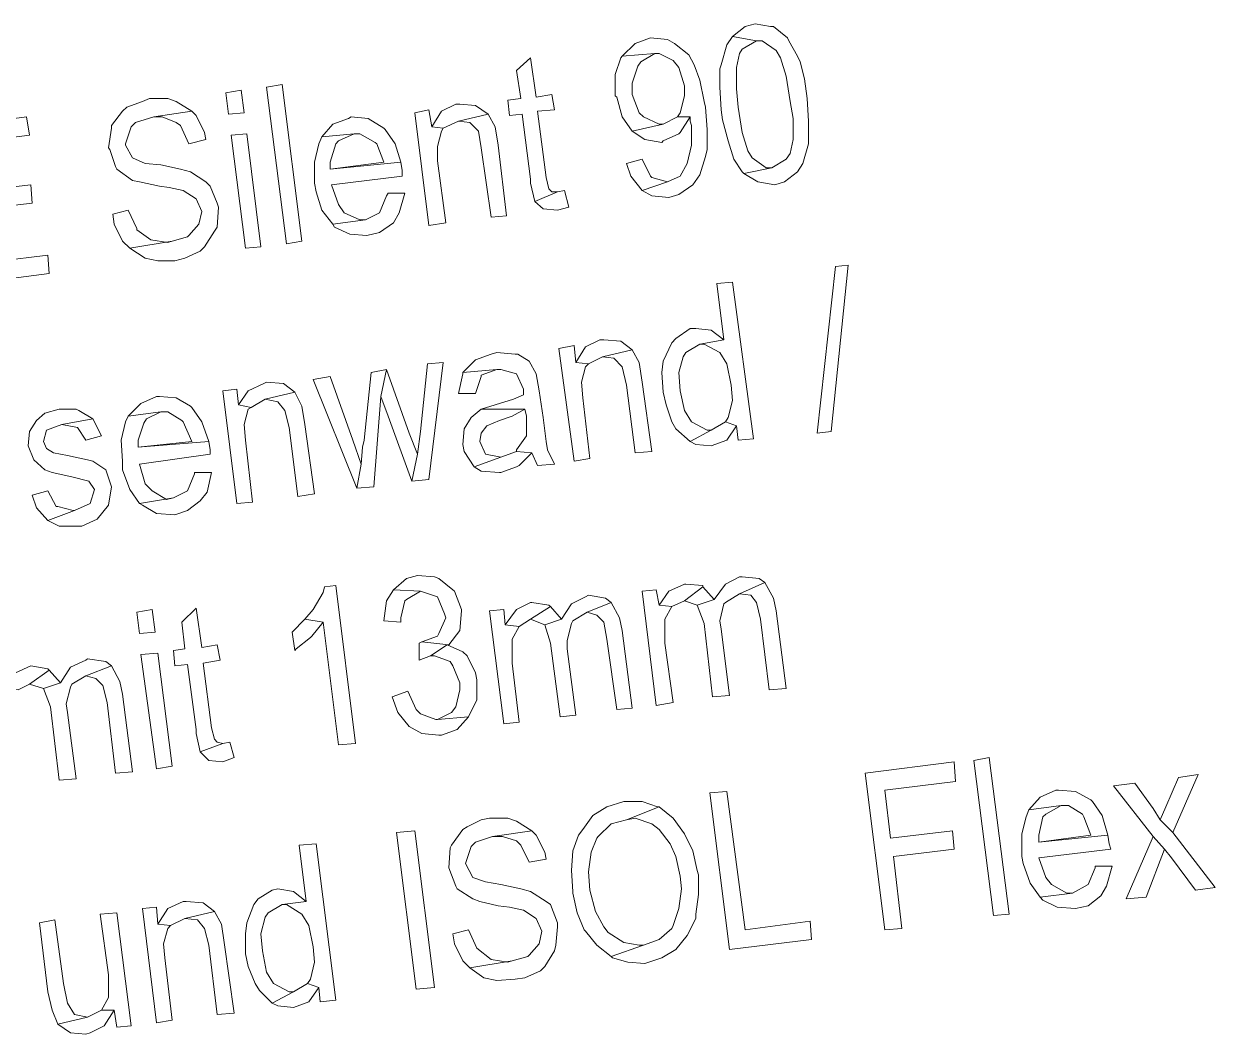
# Model space of a CAD drawing. Header units: metres. Extents: x 2713732.4 to 2713757.2, y 1226081.6 to 1226111.3.
# Drawn here: x 2713753.822 to 2713754.739, y 1226099.627 to 1226100.404 of the extents above; entities that cross this region are included whole.
import ezdxf

# ---------------------------------------------------------------- set-up
doc = ezdxf.new("R2010")
doc.units = ezdxf.units.M
doc.layers.add('einlagen_boden_erstes_og', color=7, linetype='Continuous', true_color=0x000000)

msp = doc.modelspace()

# ---------------------------------------------------------------- linework, layer by layer
at = {"layer": 'einlagen_boden_erstes_og', "color": 7, "lineweight": 0}
for points in [[(2713754.38443, 1226100.40445), (2713754.37683, 1226100.40228), (2713754.36705, 1226100.39467), (2713754.38552, 1226100.39141), (2713754.38986, 1226100.39141), (2713754.40072, 1226100.38381), (2713754.40398, 1226100.37838), (2713754.40833, 1226100.36426), (2713754.41159, 1226100.34471), (2713754.41376, 1226100.33167), (2713754.41376, 1226100.31538), (2713754.41159, 1226100.30452), (2713754.40833, 1226100.30017), (2713754.39746, 1226100.29365), (2713754.37574, 1226100.28931), (2713754.3866, 1226100.28279), (2713754.39964, 1226100.28062), (2713754.40724, 1226100.28279), (2713754.41702, 1226100.29039), (2713754.42136, 1226100.29691), (2713754.42571, 1226100.31212), (2713754.42571, 1226100.31538), (2713754.42571, 1226100.3295), (2713754.42462, 1226100.34688), (2713754.42245, 1226100.36209), (2713754.41919, 1226100.37512), (2713754.41702, 1226100.37947), (2713754.4105, 1226100.39141), (2713754.40941, 1226100.39359), (2713754.39855, 1226100.40228), (2713754.39638, 1226100.40228)], [(2713754.30405, 1226100.39359), (2713754.30405, 1226100.39359), (2713754.2921, 1226100.38924), (2713754.28232, 1226100.37947), (2713754.30731, 1226100.38164), (2713754.31057, 1226100.38164), (2713754.32143, 1226100.37621), (2713754.32577, 1226100.37078), (2713754.33012, 1226100.35665), (2713754.33012, 1226100.34905), (2713754.32686, 1226100.33602), (2713754.32469, 1226100.33276), (2713754.33446, 1226100.33276), (2713754.33446, 1226100.3295), (2713754.33555, 1226100.32624), (2713754.33555, 1226100.31103), (2713754.33229, 1226100.29691), (2713754.32686, 1226100.28714), (2713754.31708, 1226100.28279), (2713754.29753, 1226100.27627), (2713754.30513, 1226100.27193), (2713754.31817, 1226100.27084), (2713754.32577, 1226100.27301), (2713754.33664, 1226100.28062), (2713754.34207, 1226100.28822), (2713754.34641, 1226100.30234), (2713754.3475, 1226100.30777), (2713754.3475, 1226100.32298), (2713754.34641, 1226100.34036), (2713754.34533, 1226100.34471), (2713754.34207, 1226100.361), (2713754.33772, 1226100.37295), (2713754.33338, 1226100.38055), (2713754.32251, 1226100.38924), (2713754.31708, 1226100.3925)], [(2713754.36705, 1226100.39467), (2713754.36271, 1226100.38816), (2713754.35836, 1226100.37295), (2713754.35727, 1226100.36969), (2713754.35727, 1226100.35557), (2713754.35836, 1226100.33819), (2713754.35945, 1226100.33058), (2713754.36379, 1226100.31429), (2713754.36814, 1226100.30017), (2713754.37465, 1226100.29039), (2713754.37574, 1226100.28931), (2713754.39746, 1226100.29365), (2713754.39312, 1226100.29365), (2713754.38226, 1226100.30126), (2713754.379, 1226100.30669), (2713754.37465, 1226100.32081), (2713754.3714, 1226100.34036), (2713754.37031, 1226100.35448), (2713754.37031, 1226100.37078), (2713754.37248, 1226100.38164), (2713754.37465, 1226100.3849), (2713754.38552, 1226100.39141)], [(2713754.21172, 1226100.37838), (2713754.20086, 1226100.3686), (2713754.20412, 1226100.34688), (2713754.19434, 1226100.34579), (2713754.19543, 1226100.33384), (2713754.2052, 1226100.33493), (2713754.21172, 1226100.28496), (2713754.21172, 1226100.2817), (2713754.21498, 1226100.26758), (2713754.23236, 1226100.27519), (2713754.22801, 1226100.27519), (2713754.22584, 1226100.27736), (2713754.22367, 1226100.28605), (2713754.21715, 1226100.3371), (2713754.23018, 1226100.33819), (2713754.22801, 1226100.35014), (2713754.21606, 1226100.34796)], [(2713754.28232, 1226100.37947), (2713754.28124, 1226100.37838), (2713754.27689, 1226100.36534), (2713754.27689, 1226100.34905), (2713754.27798, 1226100.34796), (2713754.28232, 1226100.33276), (2713754.28993, 1226100.32189), (2713754.31382, 1226100.32733), (2713754.31057, 1226100.32733), (2713754.29862, 1226100.33276), (2713754.29536, 1226100.33602), (2713754.28993, 1226100.35014), (2713754.28993, 1226100.35883), (2713754.29427, 1226100.37186), (2713754.29644, 1226100.37512), (2713754.30731, 1226100.38164)], [(2713753.98904, 1226100.3534), (2713753.97709, 1226100.35122), (2713753.97926, 1226100.33493), (2713753.99121, 1226100.33602)], [(2713754.0238, 1226100.235), (2713754.00859, 1226100.35557), (2713754.02054, 1226100.35774), (2713754.03575, 1226100.23717), (2713754.0238, 1226100.235)], [(2713753.91844, 1226100.34688), (2713753.913, 1226100.34471), (2713753.90106, 1226100.34036), (2713753.8978, 1226100.3371), (2713753.88911, 1226100.32624), (2713753.88911, 1226100.32407), (2713753.88693, 1226100.30886), (2713753.88802, 1226100.30777), (2713753.89237, 1226100.29474), (2713753.89345, 1226100.29257), (2713753.9054, 1226100.28388), (2713753.91083, 1226100.28279), (2713753.92604, 1226100.27953), (2713753.93364, 1226100.27845), (2713753.9445, 1226100.27627), (2713753.95428, 1226100.26976), (2713753.95863, 1226100.25998), (2713753.95645, 1226100.2502), (2713753.94885, 1226100.24151), (2713753.94776, 1226100.24043), (2713753.93582, 1226100.23717), (2713753.90323, 1226100.23174), (2713753.91518, 1226100.22413), (2713753.92495, 1226100.22196), (2713753.93799, 1226100.22196), (2713753.94559, 1226100.22413), (2713753.95754, 1226100.22956), (2713753.9608, 1226100.23282), (2713753.9684, 1226100.24477), (2713753.97057, 1226100.24803), (2713753.97166, 1226100.26324), (2713753.97057, 1226100.2665), (2713753.96514, 1226100.27953), (2713753.96188, 1226100.28279), (2713753.94994, 1226100.29039), (2713753.94233, 1226100.29257), (2713753.92713, 1226100.29583), (2713753.91518, 1226100.29691), (2713753.9054, 1226100.30126), (2713753.89997, 1226100.31103), (2713753.89997, 1226100.31212), (2713753.90431, 1226100.32515), (2713753.90757, 1226100.32841), (2713753.92169, 1226100.33276), (2713753.95102, 1226100.3371), (2713753.93907, 1226100.34471), (2713753.93256, 1226100.34688)], [(2713754.15741, 1226100.34253), (2713754.15415, 1226100.34253), (2713754.14329, 1226100.3371), (2713754.13568, 1226100.32515), (2713754.14437, 1226100.32407), (2713754.15632, 1226100.3295), (2713754.17913, 1226100.33493), (2713754.16936, 1226100.34145)], [(2713753.82393, 1226100.33276), (2713753.75116, 1226100.32298), (2713753.76636, 1226100.20241), (2713753.84131, 1226100.21219), (2713753.84023, 1226100.22631), (2713753.77722, 1226100.2187), (2713753.77288, 1226100.25998), (2713753.82828, 1226100.2665), (2713753.82719, 1226100.28062), (2713753.77071, 1226100.2741), (2713753.76636, 1226100.31103), (2713753.82611, 1226100.31864)], [(2713753.95102, 1226100.3371), (2713753.92169, 1226100.33276), (2713753.92821, 1226100.33276), (2713753.93907, 1226100.32841), (2713753.94233, 1226100.32624), (2713753.94885, 1226100.31212), (2713753.96188, 1226100.31538), (2713753.9608, 1226100.32081), (2713753.95428, 1226100.33384)], [(2713754.07377, 1226100.33276), (2713754.07159, 1226100.33167), (2713754.05965, 1226100.32733), (2713754.05096, 1226100.31755), (2713754.07594, 1226100.31972), (2713754.08028, 1226100.31972), (2713754.09223, 1226100.3132), (2713754.09332, 1226100.31212), (2713754.09875, 1226100.298), (2713754.05747, 1226100.29257), (2713754.11179, 1226100.298), (2713754.10744, 1226100.31212), (2713754.09984, 1226100.32298), (2713754.09875, 1226100.32407), (2713754.0868, 1226100.33167)], [(2713754.13351, 1226100.33819), (2713754.12265, 1226100.33602), (2713754.13351, 1226100.24912), (2713754.14654, 1226100.25129), (2713754.14003, 1226100.29908), (2713754.14003, 1226100.30995), (2713754.14329, 1226100.32189), (2713754.14437, 1226100.32407), (2713754.13568, 1226100.32515)], [(2713754.17913, 1226100.33493), (2713754.15632, 1226100.3295), (2713754.16501, 1226100.32841), (2713754.17153, 1226100.32189), (2713754.1737, 1226100.30886), (2713754.1813, 1226100.25563), (2713754.19325, 1226100.25672), (2713754.18674, 1226100.31103), (2713754.18456, 1226100.32515)], [(2713754.32469, 1226100.33276), (2713754.31382, 1226100.32733), (2713754.28993, 1226100.32189), (2713754.2997, 1226100.31538), (2713754.31274, 1226100.3132), (2713754.31382, 1226100.31429), (2713754.32577, 1226100.31972), (2713754.32686, 1226100.32081), (2713754.33446, 1226100.33276)], [(2713753.99339, 1226100.31972), (2713753.98144, 1226100.31864), (2713753.9923, 1226100.23174), (2713754.00425, 1226100.23282)], [(2713754.05096, 1226100.31755), (2713754.04878, 1226100.31212), (2713754.04552, 1226100.298), (2713754.04552, 1226100.2817), (2713754.04661, 1226100.27519), (2713754.05096, 1226100.26107), (2713754.05965, 1226100.2502), (2713754.08463, 1226100.25346), (2713754.08028, 1226100.25346), (2713754.06834, 1226100.25889), (2713754.06399, 1226100.26541), (2713754.05856, 1226100.28062), (2713754.11287, 1226100.28714), (2713754.11287, 1226100.29148), (2713754.11179, 1226100.298), (2713754.05747, 1226100.29257), (2713754.05747, 1226100.298), (2713754.06182, 1226100.31212), (2713754.06399, 1226100.31429), (2713754.07594, 1226100.31972)], [(2713754.29753, 1226100.30017), (2713754.28558, 1226100.29691), (2713754.28884, 1226100.28714), (2713754.29753, 1226100.27627), (2713754.31708, 1226100.28279), (2713754.30513, 1226100.28605), (2713754.30405, 1226100.28714)], [(2713754.23779, 1226100.27627), (2713754.23236, 1226100.27519), (2713754.21498, 1226100.26758), (2713754.22149, 1226100.26215), (2713754.23236, 1226100.26107), (2713754.24105, 1226100.26324)], [(2713754.10201, 1226100.2741), (2713754.10092, 1226100.27193), (2713754.09549, 1226100.25889), (2713754.08463, 1226100.25346), (2713754.05965, 1226100.2502), (2713754.06073, 1226100.24803), (2713754.07268, 1226100.2426), (2713754.08572, 1226100.24151), (2713754.09549, 1226100.24369), (2713754.10635, 1226100.25129), (2713754.1107, 1226100.25889), (2713754.11504, 1226100.2741)], [(2713753.90214, 1226100.26107), (2713753.89019, 1226100.25781), (2713753.89128, 1226100.2502), (2713753.8978, 1226100.23717), (2713753.90323, 1226100.23174), (2713753.93582, 1226100.23717), (2713753.93256, 1226100.23608), (2713753.91952, 1226100.23825), (2713753.91952, 1226100.23825), (2713753.90866, 1226100.24586), (2713753.90866, 1226100.24694)], [(2713754.43222, 1226100.08944), (2713754.44635, 1226100.21762), (2713754.45612, 1226100.2187), (2713754.44309, 1226100.09053), (2713754.43222, 1226100.08944)], [(2713754.36705, 1226100.20567), (2713754.3551, 1226100.20458), (2713754.36053, 1226100.16113), (2713754.34207, 1226100.15787), (2713754.34533, 1226100.15787), (2713754.35727, 1226100.15136), (2713754.36271, 1226100.14267), (2713754.36596, 1226100.12637), (2713754.36705, 1226100.11442), (2713754.36379, 1226100.10139), (2713754.36162, 1226100.09813), (2713754.37031, 1226100.09487), (2713754.3714, 1226100.08401), (2713754.38334, 1226100.0851)], [(2713754.33881, 1226100.16982), (2713754.33446, 1226100.16982), (2713754.3236, 1226100.16222), (2713754.32034, 1226100.15896), (2713754.31382, 1226100.14484), (2713754.31274, 1226100.13615), (2713754.31382, 1226100.12094), (2713754.316, 1226100.11117), (2713754.32034, 1226100.09813), (2713754.3236, 1226100.0927), (2713754.33446, 1226100.08292), (2713754.35076, 1226100.09161), (2713754.3475, 1226100.09161), (2713754.33555, 1226100.09813), (2713754.33012, 1226100.10682), (2713754.32686, 1226100.12203), (2713754.32577, 1226100.13615), (2713754.32903, 1226100.1481), (2713754.3312, 1226100.15136), (2713754.34207, 1226100.15787), (2713754.36053, 1226100.16113), (2713754.35076, 1226100.16874)], [(2713754.2682, 1226100.16113), (2713754.26494, 1226100.16113), (2713754.25408, 1226100.1557), (2713754.24648, 1226100.14375), (2713754.25625, 1226100.14267), (2713754.26712, 1226100.1481), (2713754.28993, 1226100.15353), (2713754.28124, 1226100.16005)], [(2713754.18565, 1226100.15136), (2713754.1813, 1226100.15027), (2713754.16936, 1226100.14592), (2713754.16936, 1226100.14592), (2713754.15958, 1226100.13615), (2713754.18565, 1226100.13832), (2713754.18891, 1226100.13832), (2713754.20086, 1226100.13506), (2713754.20629, 1226100.12311), (2713754.20629, 1226100.11877), (2713754.19868, 1226100.11551), (2713754.18456, 1226100.11117), (2713754.1737, 1226100.10791), (2713754.20737, 1226100.10791), (2713754.20846, 1226100.10248), (2713754.20846, 1226100.08727), (2713754.20086, 1226100.07641), (2713754.20086, 1226100.07532), (2713754.2128, 1226100.07423), (2713754.21715, 1226100.06446), (2713754.23018, 1226100.06554), (2713754.22475, 1226100.07641), (2713754.22367, 1226100.08292), (2713754.22149, 1226100.10139), (2713754.21824, 1226100.12203), (2713754.21606, 1226100.13506), (2713754.21063, 1226100.14484), (2713754.20194, 1226100.15027), (2713754.19977, 1226100.15027)], [(2713754.24539, 1226100.15679), (2713754.23344, 1226100.15461), (2713754.24539, 1226100.06772), (2713754.25734, 1226100.06989), (2713754.25191, 1226100.1166), (2713754.25082, 1226100.12855), (2713754.25408, 1226100.14049), (2713754.25625, 1226100.14267), (2713754.24648, 1226100.14375)], [(2713754.28993, 1226100.15353), (2713754.26712, 1226100.1481), (2713754.27581, 1226100.14701), (2713754.28232, 1226100.14049), (2713754.28558, 1226100.12637), (2713754.2921, 1226100.07423), (2713754.30513, 1226100.07532), (2713754.29753, 1226100.12855), (2713754.29536, 1226100.14375)], [(2713754.14437, 1226100.14375), (2713754.13242, 1226100.14267), (2713754.12699, 1226100.09053), (2713754.12482, 1226100.07315), (2713754.12047, 1226100.05251), (2713754.13351, 1226100.05359)], [(2713754.05747, 1226100.13289), (2713754.04444, 1226100.13072), (2713754.07811, 1226100.04708), (2713754.08137, 1226100.06554), (2713754.07485, 1226100.08401)], [(2713754.10092, 1226100.13832), (2713754.08897, 1226100.13615), (2713754.08354, 1226100.08401), (2713754.08246, 1226100.07858), (2713754.08137, 1226100.06554), (2713754.07811, 1226100.04708), (2713754.09115, 1226100.04816), (2713754.09658, 1226100.11768)], [(2713754.10092, 1226100.13832), (2713754.09658, 1226100.11768), (2713754.10201, 1226100.10248), (2713754.12047, 1226100.05251), (2713754.12482, 1226100.07315), (2713754.1183, 1226100.08944)], [(2713754.15958, 1226100.13615), (2713754.15958, 1226100.13506), (2713754.15632, 1226100.11986), (2713754.16827, 1226100.11986), (2713754.16936, 1226100.11986), (2713754.1737, 1226100.13289), (2713754.1737, 1226100.13398), (2713754.18565, 1226100.13832)], [(2713753.98578, 1226100.12311), (2713753.97492, 1226100.12203), (2713753.98578, 1226100.03513), (2713753.99773, 1226100.03622), (2713753.9923, 1226100.08401), (2713753.99121, 1226100.09596), (2713753.99447, 1226100.10791), (2713753.99664, 1226100.10899), (2713753.98687, 1226100.11117)], [(2713754.00859, 1226100.12855), (2713754.00642, 1226100.12746), (2713753.99447, 1226100.12203), (2713753.98687, 1226100.11117), (2713753.99664, 1226100.10899), (2713754.00751, 1226100.11551), (2713754.03032, 1226100.12094), (2713754.02163, 1226100.12746)], [(2713754.03032, 1226100.12094), (2713754.00751, 1226100.11551), (2713754.01728, 1226100.11334), (2713754.02271, 1226100.10682), (2713754.02597, 1226100.09379), (2713754.03249, 1226100.04056), (2713754.04552, 1226100.04273), (2713754.03792, 1226100.09596), (2713754.03575, 1226100.11008)], [(2713753.92604, 1226100.11768), (2713753.92387, 1226100.11768), (2713753.91192, 1226100.11225), (2713753.90214, 1226100.10248), (2713753.92713, 1226100.10573), (2713753.93256, 1226100.10573), (2713753.94342, 1226100.09922), (2713753.9445, 1226100.09813), (2713753.95102, 1226100.08292), (2713753.90975, 1226100.07858), (2713753.96406, 1226100.08292), (2713753.95863, 1226100.09813), (2713753.95102, 1226100.10899), (2713753.94994, 1226100.11008), (2713753.93907, 1226100.1166)], [(2713753.84892, 1226100.10791), (2713753.83805, 1226100.10465), (2713753.83154, 1226100.09922), (2713753.82611, 1226100.09053), (2713753.82502, 1226100.07966), (2713753.82936, 1226100.0688), (2713753.83805, 1226100.0612), (2713753.84349, 1226100.05903), (2713753.85869, 1226100.05577), (2713753.85869, 1226100.05577), (2713753.87173, 1226100.05251), (2713753.87607, 1226100.04599), (2713753.87281, 1226100.03513), (2713753.87281, 1226100.03513), (2713753.86086, 1226100.0297), (2713753.84023, 1226100.02209), (2713753.84892, 1226100.01775), (2713753.86304, 1226100.01775), (2713753.8663, 1226100.01775), (2713753.87824, 1226100.02318), (2713753.87824, 1226100.02318), (2713753.88693, 1226100.03404), (2713753.88911, 1226100.04816), (2713753.88476, 1226100.0612), (2713753.87499, 1226100.06772), (2713753.87064, 1226100.0688), (2713753.85543, 1226100.07206), (2713753.84457, 1226100.07423), (2713753.83914, 1226100.07749), (2713753.83697, 1226100.08292), (2713753.83914, 1226100.09161), (2713753.83914, 1226100.09161), (2713753.85109, 1226100.09596), (2713753.87499, 1226100.1003), (2713753.86412, 1226100.10682), (2713753.86195, 1226100.10791)], [(2713753.90214, 1226100.10248), (2713753.89997, 1226100.09813), (2713753.89671, 1226100.08401), (2713753.8978, 1226100.06772), (2713753.8978, 1226100.0612), (2713753.90323, 1226100.04599), (2713753.91083, 1226100.03513), (2713753.9369, 1226100.03947), (2713753.93147, 1226100.03839), (2713753.92061, 1226100.04491), (2713753.91518, 1226100.05034), (2713753.91083, 1226100.06554), (2713753.96514, 1226100.07315), (2713753.96514, 1226100.07641), (2713753.96406, 1226100.08292), (2713753.90975, 1226100.07858), (2713753.90975, 1226100.08401), (2713753.91409, 1226100.09704), (2713753.91626, 1226100.1003), (2713753.92713, 1226100.10573)], [(2713754.1737, 1226100.10791), (2713754.1661, 1226100.10139), (2713754.16067, 1226100.0927), (2713754.15958, 1226100.08075), (2713754.16067, 1226100.07532), (2713754.16827, 1226100.06337), (2713754.18891, 1226100.07097), (2713754.17696, 1226100.07315), (2713754.17261, 1226100.08292), (2713754.1737, 1226100.08944), (2713754.17805, 1226100.09487), (2713754.18782, 1226100.09922), (2713754.1976, 1226100.10248), (2713754.20737, 1226100.10791)], [(2713753.87499, 1226100.1003), (2713753.85109, 1226100.09596), (2713753.86304, 1226100.09379), (2713753.86955, 1226100.08401), (2713753.8815, 1226100.08727)], [(2713754.36162, 1226100.09813), (2713754.35076, 1226100.09161), (2713754.33446, 1226100.08292), (2713754.33881, 1226100.08075), (2713754.35076, 1226100.07966), (2713754.36271, 1226100.08401), (2713754.37031, 1226100.09487)], [(2713754.20086, 1226100.07532), (2713754.18891, 1226100.07097), (2713754.16827, 1226100.06337), (2713754.1737, 1226100.06011), (2713754.18782, 1226100.05903), (2713754.18891, 1226100.05903), (2713754.20086, 1226100.06337), (2713754.20303, 1226100.06446), (2713754.2128, 1226100.07423)], [(2713753.95319, 1226100.05903), (2713753.95319, 1226100.05794), (2713753.94776, 1226100.04491), (2713753.9369, 1226100.03947), (2713753.91083, 1226100.03513), (2713753.913, 1226100.03404), (2713753.92387, 1226100.02753), (2713753.93799, 1226100.02644), (2713753.94776, 1226100.0297), (2713753.95754, 1226100.0373), (2713753.96297, 1226100.04382), (2713753.96623, 1226100.05903)], [(2713753.84023, 1226100.04491), (2713753.82828, 1226100.04165), (2713753.83154, 1226100.03187), (2713753.84023, 1226100.02209), (2713753.86086, 1226100.0297), (2713753.85978, 1226100.0297), (2713753.84783, 1226100.03296), (2713753.84674, 1226100.03296)], [(2713754.12482, 1226099.97973), (2713754.11613, 1226099.97756), (2713754.10635, 1226099.96887), (2713754.12699, 1226099.96778), (2713754.12699, 1226099.96778), (2713754.14003, 1226099.96344), (2713754.14546, 1226099.9504), (2713754.14654, 1226099.94714), (2713754.14111, 1226099.9352), (2713754.14003, 1226099.93302), (2713754.12808, 1226099.92868), (2713754.14872, 1226099.92651), (2713754.15741, 1226099.93737), (2713754.15849, 1226099.95258), (2713754.15849, 1226099.95366), (2713754.15306, 1226099.96778), (2713754.15198, 1226099.96887), (2713754.14111, 1226099.97756), (2713754.13785, 1226099.97864)], [(2713754.37465, 1226099.97864), (2713754.37248, 1226099.97864), (2713754.36162, 1226099.97321), (2713754.35293, 1226099.96126), (2713754.33989, 1226099.95692), (2713754.33989, 1226099.95692), (2713754.34533, 1226099.9428), (2713754.35184, 1226099.88631), (2713754.36488, 1226099.8874), (2713754.35836, 1226099.93845), (2713754.35727, 1226099.94497), (2713754.36053, 1226099.95801), (2713754.36162, 1226099.95909), (2713754.37248, 1226099.96561), (2713754.39203, 1226099.9743), (2713754.38769, 1226099.97756)], [(2713754.39203, 1226099.9743), (2713754.37248, 1226099.96561), (2713754.38117, 1226099.96452), (2713754.38552, 1226099.95909), (2713754.38877, 1226099.94606), (2713754.39529, 1226099.89175), (2713754.40833, 1226099.89283), (2713754.40072, 1226099.95258), (2713754.39855, 1226099.96235)], [(2713754.06182, 1226099.97213), (2713754.05313, 1226099.97104), (2713754.05204, 1226099.9667), (2713754.04444, 1226099.95366), (2713754.03792, 1226099.94606), (2713754.05204, 1226099.94389), (2713754.06399, 1226099.84938), (2713754.07703, 1226099.85047)], [(2713754.10635, 1226099.96887), (2713754.10092, 1226099.96018), (2713754.09875, 1226099.94497), (2713754.11179, 1226099.94389), (2713754.11179, 1226099.94714), (2713754.11504, 1226099.96018), (2713754.11613, 1226099.96126), (2713754.12699, 1226099.96778)], [(2713754.25625, 1226099.96452), (2713754.25408, 1226099.96344), (2713754.24322, 1226099.95801), (2713754.23562, 1226099.94606), (2713754.22258, 1226099.94171), (2713754.22258, 1226099.94171), (2713754.22693, 1226099.92759), (2713754.23453, 1226099.87111), (2713754.24648, 1226099.87219), (2713754.23996, 1226099.92325), (2713754.23996, 1226099.92976), (2713754.24322, 1226099.9428), (2713754.24431, 1226099.94497), (2713754.25517, 1226099.95149), (2713754.27363, 1226099.95909), (2713754.26929, 1226099.96235)], [(2713754.30839, 1226099.96887), (2713754.29753, 1226099.96778), (2713754.30839, 1226099.8798), (2713754.32143, 1226099.88197), (2713754.31491, 1226099.92759), (2713754.31491, 1226099.93085), (2713754.31491, 1226099.94606), (2713754.32034, 1226099.95583), (2713754.31057, 1226099.95692)], [(2713754.3312, 1226099.97321), (2713754.33012, 1226099.97321), (2713754.31817, 1226099.96778), (2713754.31057, 1226099.95692), (2713754.32034, 1226099.95583), (2713754.33012, 1226099.96018), (2713754.34424, 1226099.97104), (2713754.34424, 1226099.97213)], [(2713754.34424, 1226099.97104), (2713754.33012, 1226099.96018), (2713754.33989, 1226099.95692), (2713754.35293, 1226099.96126)], [(2713754.2128, 1226099.95909), (2713754.21172, 1226099.95909), (2713754.20086, 1226099.95366), (2713754.19217, 1226099.94171), (2713754.20303, 1226099.94063), (2713754.21172, 1226099.94606), (2713754.22693, 1226099.95583), (2713754.22584, 1226099.95692)], [(2713754.22693, 1226099.95583), (2713754.21172, 1226099.94606), (2713754.22258, 1226099.94171), (2713754.23562, 1226099.94606)], [(2713754.27363, 1226099.95909), (2713754.25517, 1226099.95149), (2713754.26277, 1226099.94932), (2713754.2682, 1226099.94389), (2713754.27038, 1226099.93085), (2713754.27798, 1226099.87654), (2713754.28993, 1226099.87762), (2713754.28232, 1226099.93737), (2713754.28015, 1226099.94714)], [(2713753.92061, 1226099.95366), (2713753.90866, 1226099.95149), (2713753.91083, 1226099.9352), (2713753.92278, 1226099.93628)], [(2713753.95428, 1226099.95475), (2713753.94342, 1226099.94389), (2713753.94559, 1226099.92325), (2713753.9369, 1226099.92216), (2713753.93799, 1226099.91021), (2713753.94776, 1226099.9113), (2713753.95428, 1226099.86133), (2713753.95428, 1226099.85807), (2713753.95754, 1226099.84395), (2713753.97492, 1226099.85047), (2713753.97057, 1226099.85156), (2713753.9684, 1226099.85373), (2713753.96623, 1226099.86242), (2713753.95971, 1226099.91238), (2713753.97275, 1226099.91456), (2713753.97057, 1226099.92651), (2713753.95863, 1226099.92433)], [(2713754.19108, 1226099.95366), (2713754.18022, 1226099.95258), (2713754.19108, 1226099.86568), (2713754.20303, 1226099.86676), (2713754.1976, 1226099.91238), (2713754.1976, 1226099.91564), (2713754.1976, 1226099.93085), (2713754.20303, 1226099.94063), (2713754.19217, 1226099.94171)], [(2713754.03792, 1226099.94606), (2713754.02815, 1226099.93628), (2713754.03032, 1226099.92216), (2713754.0314, 1226099.92325), (2713754.04227, 1226099.93194), (2713754.04335, 1226099.93302), (2713754.05204, 1226099.94389)], [(2713754.12591, 1226099.92759), (2713754.12591, 1226099.91456), (2713754.1346, 1226099.91782), (2713754.14763, 1226099.92651), (2713754.14872, 1226099.92651), (2713754.12808, 1226099.92868)], [(2713753.92495, 1226099.91999), (2713753.91192, 1226099.9189), (2713753.92387, 1226099.83092), (2713753.93582, 1226099.83309)], [(2713754.14763, 1226099.92651), (2713754.1346, 1226099.91782), (2713754.13785, 1226099.91782), (2713754.1498, 1226099.91347), (2713754.15198, 1226099.91021), (2713754.15741, 1226099.89718), (2713754.15741, 1226099.89175), (2713754.15415, 1226099.87871), (2713754.15089, 1226099.87437), (2713754.14003, 1226099.86894), (2713754.16392, 1226099.87111), (2713754.17044, 1226099.88414), (2713754.17044, 1226099.89935), (2713754.16936, 1226099.90478), (2713754.16284, 1226099.91782), (2713754.15958, 1226099.92107)], [(2713753.82719, 1226099.91021), (2713753.82719, 1226099.91021), (2713753.81524, 1226099.90478), (2713753.80764, 1226099.89283), (2713753.81742, 1226099.89175), (2713753.82611, 1226099.89609), (2713753.84131, 1226099.90695), (2713753.84023, 1226099.90804)], [(2713753.87064, 1226099.91564), (2713753.86955, 1226099.91456), (2713753.85761, 1226099.90913), (2713753.85, 1226099.89718), (2713753.83697, 1226099.89283), (2713753.83697, 1226099.89283), (2713753.8424, 1226099.87871), (2713753.84892, 1226099.82223), (2713753.86195, 1226099.82331), (2713753.85543, 1226099.87437), (2713753.85435, 1226099.88088), (2713753.85761, 1226099.89392), (2713753.85869, 1226099.89609), (2713753.86955, 1226099.90261), (2713753.88911, 1226099.91021), (2713753.88476, 1226099.91347)], [(2713753.88911, 1226099.91021), (2713753.86955, 1226099.90261), (2713753.87716, 1226099.90044), (2713753.88259, 1226099.895), (2713753.88585, 1226099.88197), (2713753.89237, 1226099.82766), (2713753.9054, 1226099.82874), (2713753.8978, 1226099.88849), (2713753.89562, 1226099.89826)], [(2713753.84131, 1226099.90695), (2713753.82611, 1226099.89609), (2713753.83697, 1226099.89283), (2713753.85, 1226099.89718)], [(2713754.11722, 1226099.89066), (2713754.10527, 1226099.88631), (2713754.10961, 1226099.87437), (2713754.1183, 1226099.8635), (2713754.12808, 1226099.85807), (2713754.14111, 1226099.85699), (2713754.14329, 1226099.85699), (2713754.15523, 1226099.86133), (2713754.16392, 1226099.87111), (2713754.16392, 1226099.87111), (2713754.14003, 1226099.86894), (2713754.13894, 1226099.86894), (2713754.12699, 1226099.87328), (2713754.12373, 1226099.87654)], [(2713753.98035, 1226099.85156), (2713753.97492, 1226099.85047), (2713753.95754, 1226099.84395), (2713753.96406, 1226099.83743), (2713753.97492, 1226099.83635), (2713753.98361, 1226099.83961)], [(2713754.53759, 1226099.83635), (2713754.46916, 1226099.82766), (2713754.48436, 1226099.70709), (2713754.4974, 1226099.70817), (2713754.49088, 1226099.76357), (2713754.53759, 1226099.769), (2713754.5365, 1226099.78312), (2713754.48871, 1226099.77769), (2713754.48436, 1226099.81462), (2713754.53868, 1226099.82114)], [(2713754.568, 1226099.71795), (2713754.5528, 1226099.83743), (2713754.56474, 1226099.83961), (2713754.57995, 1226099.71903), (2713754.568, 1226099.71795)], [(2713754.67663, 1226099.82005), (2713754.66033, 1226099.81788), (2713754.69075, 1226099.77878), (2713754.69944, 1226099.769), (2713754.70487, 1226099.76248), (2713754.72334, 1226099.7375), (2713754.73854, 1226099.73967), (2713754.70596, 1226099.78204), (2713754.69618, 1226099.79181), (2713754.69075, 1226099.8005)], [(2713754.72551, 1226099.82657), (2713754.7103, 1226099.8244), (2713754.70052, 1226099.80159), (2713754.69618, 1226099.79181), (2713754.70596, 1226099.78204)], [(2713754.36271, 1226099.81354), (2713754.34967, 1226099.81245), (2713754.36488, 1226099.69188), (2713754.42788, 1226099.69948), (2713754.42679, 1226099.7136), (2713754.37683, 1226099.70709)], [(2713754.61797, 1226099.81462), (2713754.6158, 1226099.81462), (2713754.60385, 1226099.80919), (2713754.59516, 1226099.79942), (2713754.62014, 1226099.80267), (2713754.62557, 1226099.80267), (2713754.63644, 1226099.79616), (2713754.63752, 1226099.79398), (2713754.64295, 1226099.77986), (2713754.60276, 1226099.77443), (2713754.65599, 1226099.77986), (2713754.65164, 1226099.79507), (2713754.64404, 1226099.80593), (2713754.64295, 1226099.80702), (2713754.63101, 1226099.81354)], [(2713754.2845, 1226099.80593), (2713754.28341, 1226099.80593), (2713754.27038, 1226099.80159), (2713754.25951, 1226099.79507), (2713754.25191, 1226099.78421), (2713754.24865, 1226099.77986), (2713754.24431, 1226099.76792), (2713754.24322, 1226099.75271), (2713754.24431, 1226099.73641), (2713754.24431, 1226099.73533), (2713754.24756, 1226099.72012), (2713754.253, 1226099.70709), (2713754.25408, 1226099.706), (2713754.26277, 1226099.69514), (2713754.27363, 1226099.68645), (2713754.29862, 1226099.69514), (2713754.29536, 1226099.69514), (2713754.28341, 1226099.69731), (2713754.27146, 1226099.70491), (2713754.2682, 1226099.70926), (2713754.26169, 1226099.72121), (2713754.25734, 1226099.7375), (2713754.25625, 1226099.75162), (2713754.25843, 1226099.76683), (2713754.26277, 1226099.77769), (2713754.26386, 1226099.77878), (2713754.27363, 1226099.78855), (2713754.28558, 1226099.79181), (2713754.31057, 1226099.80159), (2713754.30948, 1226099.80159), (2713754.29753, 1226099.80593)], [(2713754.31057, 1226099.80159), (2713754.28558, 1226099.79181), (2713754.2921, 1226099.7929), (2713754.30513, 1226099.78855), (2713754.31057, 1226099.78421), (2713754.31926, 1226099.77335), (2713754.3236, 1226099.76357), (2713754.32686, 1226099.74836), (2713754.32795, 1226099.73859), (2713754.32577, 1226099.72338), (2713754.32143, 1226099.71034), (2713754.32034, 1226099.70817), (2713754.31057, 1226099.69948), (2713754.29862, 1226099.69514), (2713754.27363, 1226099.68645), (2713754.27472, 1226099.68536), (2713754.28667, 1226099.6821), (2713754.2997, 1226099.68102), (2713754.2997, 1226099.68102), (2713754.31274, 1226099.68536), (2713754.3236, 1226099.69188), (2713754.3236, 1226099.69188), (2713754.33229, 1226099.70274), (2713754.33881, 1226099.71578), (2713754.33881, 1226099.71903), (2713754.34098, 1226099.73424), (2713754.34098, 1226099.74945), (2713754.33989, 1226099.75271), (2713754.33664, 1226099.76792), (2713754.33012, 1226099.78095), (2713754.33012, 1226099.78095), (2713754.32143, 1226099.7929)], [(2713754.59516, 1226099.79942), (2713754.59299, 1226099.79398), (2713754.58973, 1226099.78095), (2713754.58973, 1226099.76357), (2713754.59081, 1226099.75814), (2713754.59625, 1226099.74293), (2713754.60385, 1226099.73207), (2713754.62883, 1226099.73533), (2713754.62449, 1226099.73533), (2713754.61254, 1226099.74185), (2713754.60819, 1226099.74728), (2713754.60276, 1226099.76248), (2713754.65816, 1226099.769), (2713754.65707, 1226099.77335), (2713754.65599, 1226099.77986), (2713754.60276, 1226099.77443), (2713754.60276, 1226099.77986), (2713754.60602, 1226099.79398), (2713754.60819, 1226099.79616), (2713754.62014, 1226099.80267)], [(2713754.18022, 1226099.7929), (2713754.1737, 1226099.79181), (2713754.16284, 1226099.78638), (2713754.15958, 1226099.78421), (2713754.15089, 1226099.77226), (2713754.1498, 1226099.77009), (2713754.14872, 1226099.75488), (2713754.14872, 1226099.75488), (2713754.15415, 1226099.74076), (2713754.15523, 1226099.73859), (2713754.16718, 1226099.73098), (2713754.17261, 1226099.72881), (2713754.18674, 1226099.72555), (2713754.19543, 1226099.72447), (2713754.20629, 1226099.72229), (2713754.21606, 1226099.71578), (2713754.22041, 1226099.706), (2713754.21824, 1226099.69622), (2713754.21063, 1226099.68753), (2713754.20955, 1226099.68645), (2713754.1976, 1226099.68319), (2713754.16501, 1226099.67776), (2713754.17587, 1226099.67015), (2713754.18565, 1226099.66798), (2713754.19977, 1226099.66907), (2713754.20737, 1226099.67015), (2713754.21932, 1226099.67559), (2713754.22258, 1226099.67884), (2713754.23018, 1226099.69079), (2713754.23127, 1226099.69514), (2713754.23236, 1226099.70926), (2713754.23236, 1226099.71252), (2713754.22693, 1226099.72664), (2713754.22367, 1226099.72881), (2713754.21172, 1226099.73641), (2713754.20412, 1226099.73859), (2713754.18891, 1226099.74185), (2713754.17696, 1226099.74402), (2713754.16718, 1226099.74728), (2713754.16175, 1226099.75814), (2713754.16175, 1226099.75814), (2713754.1661, 1226099.77117), (2713754.16936, 1226099.77443), (2713754.18239, 1226099.77878), (2713754.2128, 1226099.78312), (2713754.20086, 1226099.79073), (2713754.19434, 1226099.7929)], [(2713754.12373, 1226099.66146), (2713754.10853, 1226099.78204), (2713754.12265, 1226099.78312), (2713754.13785, 1226099.66255), (2713754.12373, 1226099.66146)], [(2713754.2128, 1226099.78312), (2713754.18239, 1226099.77878), (2713754.18999, 1226099.77878), (2713754.20086, 1226099.77552), (2713754.20412, 1226099.77226), (2713754.21063, 1226099.75923), (2713754.22367, 1226099.7614), (2713754.22258, 1226099.76683), (2713754.21606, 1226099.77986)], [(2713754.04661, 1226099.77335), (2713754.03358, 1226099.77226), (2713754.03901, 1226099.72881), (2713754.02054, 1226099.72664), (2713754.0238, 1226099.72664), (2713754.03575, 1226099.71903), (2713754.04118, 1226099.71034), (2713754.04444, 1226099.69405), (2713754.04552, 1226099.6821), (2713754.04227, 1226099.66907), (2713754.04009, 1226099.66581), (2713754.04878, 1226099.66255), (2713754.04987, 1226099.65169), (2713754.06182, 1226099.65277)], [(2713754.69075, 1226099.77878), (2713754.67011, 1226099.73098), (2713754.68532, 1226099.73207), (2713754.69944, 1226099.769)], [(2713754.64621, 1226099.75597), (2713754.64621, 1226099.75488), (2713754.64078, 1226099.74185), (2713754.62883, 1226099.73533), (2713754.60385, 1226099.73207), (2713754.60602, 1226099.7299), (2713754.61688, 1226099.72447), (2713754.63101, 1226099.72338), (2713754.64078, 1226099.72555), (2713754.65056, 1226099.73316), (2713754.6549, 1226099.74076), (2713754.65925, 1226099.75597)], [(2713754.01728, 1226099.73859), (2713754.01294, 1226099.7375), (2713754.00208, 1226099.73098), (2713753.99882, 1226099.72664), (2713753.99339, 1226099.71252), (2713753.9923, 1226099.70383), (2713753.9923, 1226099.68862), (2713753.99447, 1226099.67884), (2713753.9999, 1226099.66581), (2713754.00316, 1226099.66038), (2713754.01294, 1226099.6506), (2713754.02923, 1226099.65929), (2713754.02597, 1226099.65929), (2713754.01402, 1226099.66581), (2713754.00859, 1226099.6745), (2713754.00533, 1226099.69079), (2713754.00425, 1226099.70383), (2713754.00751, 1226099.71686), (2713754.00968, 1226099.72012), (2713754.02054, 1226099.72664), (2713754.03901, 1226099.72881), (2713754.02923, 1226099.73641)], [(2713753.94668, 1226099.72881), (2713753.9445, 1226099.72881), (2713753.93256, 1226099.72338), (2713753.92495, 1226099.71143), (2713753.93473, 1226099.71034), (2713753.94559, 1226099.71578), (2713753.9684, 1226099.72121), (2713753.95971, 1226099.72772)], [(2713753.89345, 1226099.72012), (2713753.88042, 1226099.71903), (2713753.88693, 1226099.67233), (2713753.88693, 1226099.67015), (2713753.88693, 1226099.65495), (2713753.8815, 1226099.64517), (2713753.89128, 1226099.64517), (2713753.89345, 1226099.63214), (2713753.90431, 1226099.63322)], [(2713753.92387, 1226099.72447), (2713753.913, 1226099.72338), (2713753.92387, 1226099.63539), (2713753.93582, 1226099.63757), (2713753.93038, 1226099.68536), (2713753.9293, 1226099.69622), (2713753.93256, 1226099.70817), (2713753.93473, 1226099.71034), (2713753.92495, 1226099.71143)], [(2713753.9684, 1226099.72121), (2713753.94559, 1226099.71578), (2713753.95537, 1226099.71469), (2713753.9608, 1226099.70817), (2713753.96406, 1226099.69514), (2713753.97057, 1226099.64191), (2713753.98361, 1226099.643), (2713753.97601, 1226099.69731), (2713753.97383, 1226099.71143)], [(2713753.84566, 1226099.71469), (2713753.83371, 1226099.71252), (2713753.84023, 1226099.65929), (2713753.84349, 1226099.64517), (2713753.84783, 1226099.63431), (2713753.87064, 1226099.63974), (2713753.86086, 1226099.64191), (2713753.85543, 1226099.6506), (2713753.85543, 1226099.6506), (2713753.85218, 1226099.66581)], [(2713754.16392, 1226099.70709), (2713754.15198, 1226099.70383), (2713754.15306, 1226099.69622), (2713754.15958, 1226099.68319), (2713754.16501, 1226099.67776), (2713754.1976, 1226099.68319), (2713754.19434, 1226099.6821), (2713754.1813, 1226099.68428), (2713754.1813, 1226099.68428), (2713754.17044, 1226099.69297), (2713754.17044, 1226099.69297)], [(2713754.04009, 1226099.66581), (2713754.02923, 1226099.65929), (2713754.01294, 1226099.6506), (2713754.01728, 1226099.64843), (2713754.02923, 1226099.64734), (2713754.04118, 1226099.65169), (2713754.04878, 1226099.66255)], [(2713753.8815, 1226099.64517), (2713753.87064, 1226099.63974), (2713753.84783, 1226099.63431), (2713753.85761, 1226099.62779), (2713753.86955, 1226099.6267), (2713753.87281, 1226099.62779), (2713753.88368, 1226099.63322), (2713753.89128, 1226099.64517)]]:
    msp.add_lwpolyline(points, close=True, dxfattribs=at)

doc.saveas('drawing.dxf')
